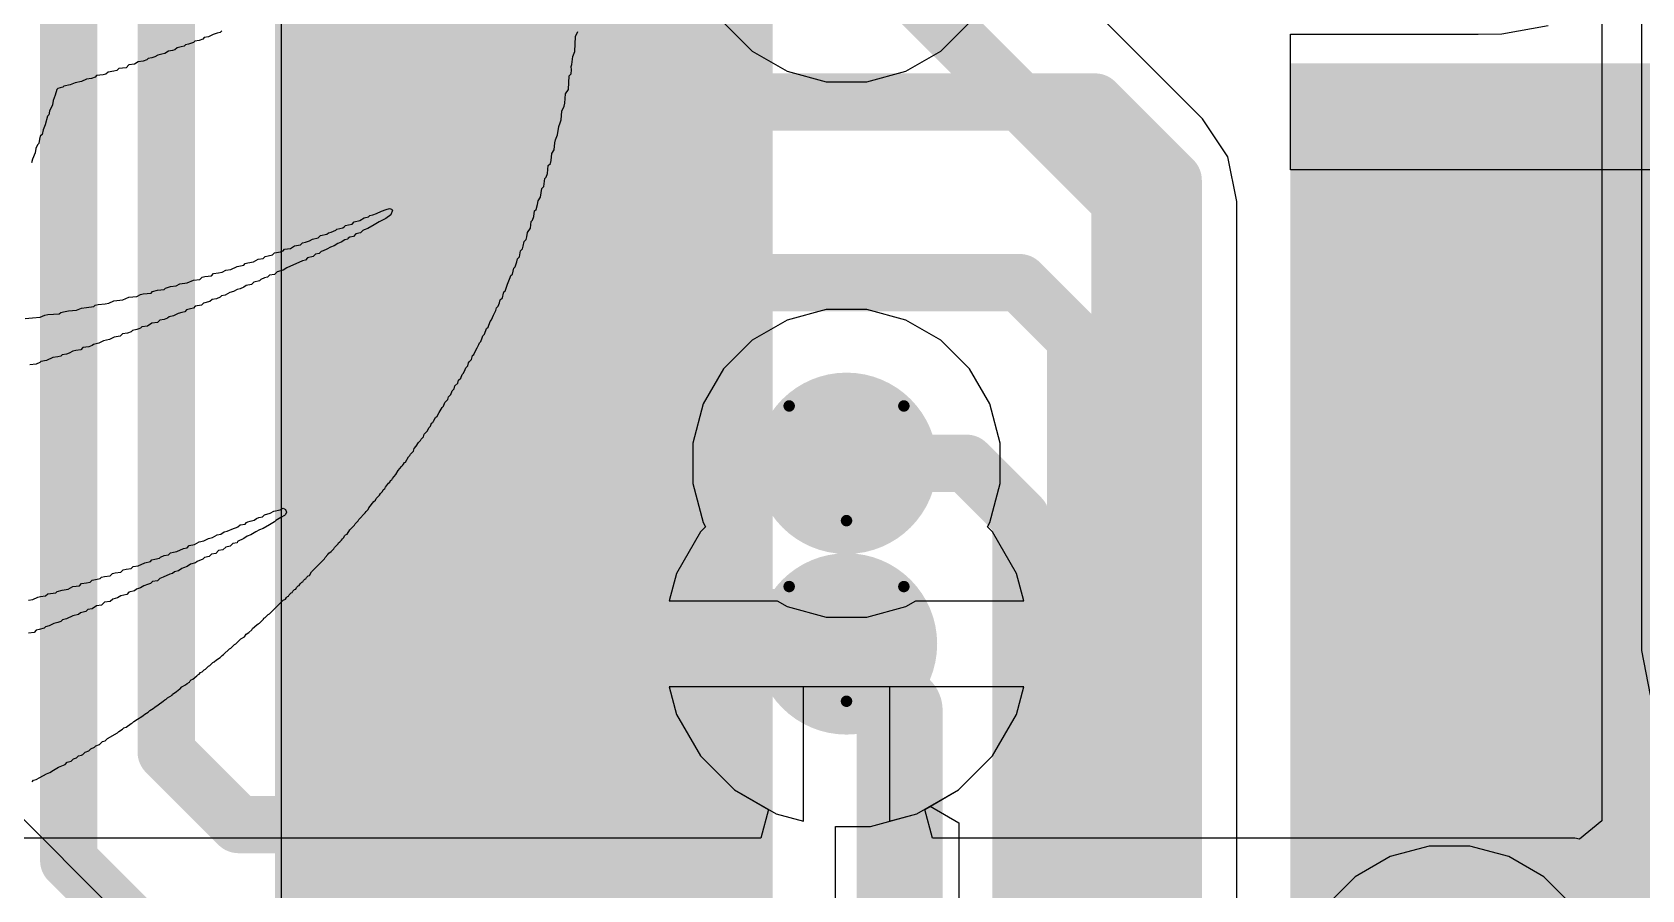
# Model space of a CAD drawing. Header units: inches. Extents: x -21 to 276, y -5 to 220.
# Drawn here: x 50.75 to 57.88, y 35.87 to 39.67 of the extents above; entities that cross this region are included whole.
import ezdxf

# ---------------------------------------------------------------- set-up
doc = ezdxf.new("R2010")
doc.units = ezdxf.units.IN
for name, color, linetype in [('Bottom Layer', 5, 'Continuous'), ('Bottom Overlay', 54, 'Continuous'), ('Bottom Solder', 6, 'Continuous'), ('Drill Drawing', 1, 'Continuous'), ('Ground', 16, 'Continuous'), ('Power + Signal', 76, 'Continuous'), ('Top Layer', 1, 'Continuous'), ('Top Paste', 8, 'Continuous'), ('Top Solder', 216, 'Continuous'), ('Via Holes', 16, 'Continuous')]:
    doc.layers.add(name, color=color, linetype=linetype)

# ---------------------------------------------------------------- blocks, each defined once
blk = doc.blocks.new('91304_99_052R2_133')
at = {"layer": 'Top Layer'}
for points in [[(-10.7, -5.1), (-11.3, -5.1), (-11.3, -3.1), (-10.7, -3.1)], [(-9.9, -5.1), (-10.5, -5.1), (-10.5, -3.1), (-9.9, -3.1)], [(-9.1, -5.1), (-9.7, -5.1), (-9.7, -3.1), (-9.1, -3.1)], [(-8.3, -5.1), (-8.9, -5.1), (-8.9, -3.1), (-8.3, -3.1)], [(-7.5, -5.1), (-8.1, -5.1), (-8.1, -3.1), (-7.5, -3.1)]]:
    blk.add_hatch(color=1, dxfattribs=at).paths.add_polyline_path(points)
at = {"layer": 'Top Paste'}
for points in [[(-10.7, -5.1), (-11.3, -5.1), (-11.3, -3.1), (-10.7, -3.1)], [(-9.9, -5.1), (-10.5, -5.1), (-10.5, -3.1), (-9.9, -3.1)], [(-9.1, -5.1), (-9.7, -5.1), (-9.7, -3.1), (-9.1, -3.1)], [(-8.3, -5.1), (-8.9, -5.1), (-8.9, -3.1), (-8.3, -3.1)], [(-7.5, -5.1), (-8.1, -5.1), (-8.1, -3.1), (-7.5, -3.1)]]:
    blk.add_hatch(color=8, dxfattribs=at).paths.add_polyline_path(points)
at = {"layer": 'Top Solder'}
for points in [[(-10.5984, -5.2016), (-11.4016, -5.2016), (-11.4016, -2.9984), (-10.5984, -2.9984)], [(-9.7984, -5.2016), (-10.6016, -5.2016), (-10.6016, -2.9984), (-9.7984, -2.9984)], [(-8.9984, -5.2016), (-9.8016, -5.2016), (-9.8016, -2.9984), (-8.9984, -2.9984)], [(-8.1984, -5.2016), (-9.0016, -5.2016), (-9.0016, -2.9984), (-8.1984, -2.9984)], [(-7.3984, -5.2016), (-8.2016, -5.2016), (-8.2016, -2.9984), (-7.3984, -2.9984)]]:
    blk.add_hatch(color=216, dxfattribs=at).paths.add_polyline_path(points)

msp = doc.modelspace()

# ---------------------------------------------------------------- hatches: boundary and pattern name
at = {"layer": 'Bottom Layer'}
h = msp.add_hatch(color=5, dxfattribs=at)
edge = h.paths.add_edge_path()
edge.add_arc((54.356, 37.761), 0.3, 0, 360)
h = msp.add_hatch(color=5, dxfattribs=at)
edge = h.paths.add_edge_path()
edge.add_arc((54.356, 36.961), 0.3, 0, 360)
at = {"layer": 'Bottom Solder'}
h = msp.add_hatch(color=6, dxfattribs=at)
edge = h.paths.add_edge_path()
edge.add_arc((54.356, 37.761), 0.4016, 0, 360)
h = msp.add_hatch(color=6, dxfattribs=at)
edge = h.paths.add_edge_path()
edge.add_arc((54.356, 36.961), 0.4016, 0, 360)
at = {"layer": 'Ground'}
h = msp.add_hatch(color=16, dxfattribs=at)
edge = h.paths.add_edge_path()
edge.add_arc((54.356, 37.761), 0.3, 0, 360)
h = msp.add_hatch(color=16, dxfattribs=at)
edge = h.paths.add_edge_path()
edge.add_arc((54.356, 36.961), 0.3, 0, 360)
at = {"layer": 'Power + Signal'}
h = msp.add_hatch(color=76, dxfattribs=at)
edge = h.paths.add_edge_path()
edge.add_arc((54.356, 37.761), 0.3, 0, 360)
h = msp.add_hatch(color=76, dxfattribs=at)
edge = h.paths.add_edge_path()
edge.add_arc((54.356, 36.961), 0.3, 0, 360)
at = {"layer": 'Top Layer'}
for points in [[(56.322, 34.3662), (59.1058, 34.3662), (59.1058, 39.5324), (56.322, 39.5324)], [(53.34, 36.7312), (54.356, 36.7312), (54.356, 37.2035), (53.34, 37.2035)]]:
    msp.add_hatch(color=1, dxfattribs=at).paths.add_polyline_path(points)
h = msp.add_hatch(color=1, dxfattribs=at)
edge = h.paths.add_edge_path()
edge.add_arc((54.356, 37.761), 0.3, 0, 360)
h = msp.add_hatch(color=1, dxfattribs=at)
edge = h.paths.add_edge_path()
edge.add_arc((54.356, 36.961), 0.3, 0, 360)
at = {"layer": 'Top Solder'}
h = msp.add_hatch(color=216, dxfattribs=at)
edge = h.paths.add_edge_path()
edge.add_arc((54.356, 37.761), 0.4016, 0, 360)
h = msp.add_hatch(color=216, dxfattribs=at)
edge = h.paths.add_edge_path()
edge.add_arc((54.356, 36.961), 0.4016, 0, 360)
at = {"layer": 'Via Holes'}
h = msp.add_hatch(color=7, dxfattribs=at)
edge = h.paths.add_edge_path()
edge.add_arc((54.356, 37.761), 0.15, 0, 360)
h = msp.add_hatch(color=7, dxfattribs=at)
edge = h.paths.add_edge_path()
edge.add_arc((54.356, 36.961), 0.15, 0, 360)

# ---------------------------------------------------------------- linework, layer by layer
at = {"layer": 'Bottom Layer'}
for p, q in [((53.8111, 39.7139), (53.9379, 39.5871)), ((54.7741, 39.5871), (54.9009, 39.7139)), ((57.7013, 39.7599), (57.7013, 36.1772)), ((53.9379, 39.5871), (54.0931, 39.4974)), ((54.6189, 39.4974), (54.7741, 39.5871)), ((54.0931, 39.4974), (54.2663, 39.451)), ((54.4457, 39.451), (54.6189, 39.4974)), ((54.2663, 39.451), (54.4457, 39.451)), ((54.2663, 38.442), (54.0931, 38.3956)), ((54.4457, 38.442), (54.2663, 38.442)), ((54.6189, 38.3956), (54.4457, 38.442)), ((54.0931, 38.3956), (53.9379, 38.3059)), ((54.7741, 38.3059), (54.6189, 38.3956)), ((53.9379, 38.3059), (53.8111, 38.1792)), ((54.9009, 38.1792), (54.7741, 38.3059)), ((53.8111, 38.1792), (53.7214, 38.0239)), ((54.9906, 38.0239), (54.9009, 38.1792)), ((53.7214, 38.0239), (53.675, 37.8507)), ((55.037, 37.8507), (54.9906, 38.0239)), ((53.675, 37.8507), (53.675, 37.6714)), ((55.037, 37.6714), (55.037, 37.8507)), ((53.675, 37.6714), (53.7214, 37.4981)), ((54.9906, 37.4981), (55.037, 37.6714)), ((53.7094, 37.4571), (53.6031, 37.2729)), ((53.732, 37.4797), (53.7094, 37.4571)), ((53.7214, 37.4981), (53.732, 37.4797)), ((54.98, 37.4797), (54.9906, 37.4981)), ((55.0026, 37.4571), (54.98, 37.4797)), ((55.1089, 37.2729), (55.0026, 37.4571)), ((53.6031, 37.2729), (53.5705, 37.1515)), ((55.1415, 37.1515), (55.1089, 37.2729)), ((53.5705, 37.1515), (54.0496, 37.1515)), ((54.0496, 37.1515), (54.0931, 37.1264)), ((54.6189, 37.1264), (54.6624, 37.1515)), ((54.6624, 37.1515), (55.1415, 37.1515)), ((54.0931, 37.1264), (54.2663, 37.08)), ((54.2663, 37.08), (54.4457, 37.08)), ((54.4457, 37.08), (54.6189, 37.1264)), ((55.1415, 36.7705), (53.5705, 36.7705)), ((53.5705, 36.7705), (53.6031, 36.6491)), ((55.1089, 36.6491), (55.1415, 36.7705)), ((53.6031, 36.6491), (53.7094, 36.4649)), ((55.0026, 36.4649), (55.1089, 36.6491)), ((53.7094, 36.4649), (53.8599, 36.3144)), ((54.8521, 36.3144), (55.0026, 36.4649)), ((53.8599, 36.3144), (54.0098, 36.2279)), ((54.7022, 36.2279), (54.8521, 36.3144)), ((54.0098, 36.2279), (53.9758, 36.1009)), ((54.7362, 36.1009), (54.7022, 36.2279)), ((57.7013, 36.1772), (57.6032, 36.0966)), ((53.9758, 36.1009), (14.5195, 36.1009)), ((57.5818, 36.1009), (54.7362, 36.1009)), ((57.6032, 36.0966), (57.5818, 36.1009))]:
    msp.add_line(p, q, dxfattribs=at)
at = {"layer": 'Bottom Overlay'}
for p, q in [((51.5048, 39.6402), (51.4889, 39.6339)), ((51.5112, 39.6466), (51.5048, 39.6402)), ((51.5302, 39.6498), (51.5112, 39.6466)), ((51.5509, 39.6609), (51.5302, 39.6498)), ((51.5684, 39.6657), (51.5509, 39.6609)), ((51.5811, 39.6688), (51.5684, 39.6657)), ((51.589, 39.6768), (51.5811, 39.6688)), ((53.1527, 39.5846), (53.1559, 39.6514)), ((53.1559, 39.6514), (53.1654, 39.6736)), ((51.3062, 39.5687), (51.2919, 39.5608)), ((51.3237, 39.5735), (51.3062, 39.5687)), ((51.3364, 39.5767), (51.3237, 39.5735)), ((51.3523, 39.5862), (51.3364, 39.5767)), ((51.3713, 39.5894), (51.3523, 39.5862)), ((51.3809, 39.5926), (51.3713, 39.5894)), ((51.392, 39.6005), (51.3809, 39.5926)), ((51.4095, 39.6053), (51.392, 39.6005)), ((51.4222, 39.6085), (51.4095, 39.6053)), ((51.4285, 39.6148), (51.4222, 39.6085)), ((51.4413, 39.618), (51.4285, 39.6148)), ((51.4635, 39.6244), (51.4413, 39.618)), ((51.4699, 39.6307), (51.4635, 39.6244)), ((51.4889, 39.6339), (51.4699, 39.6307)), ((53.1432, 39.5624), (53.1527, 39.5846)), ((51.1107, 39.4972), (51.0853, 39.494)), ((51.1234, 39.5004), (51.1107, 39.4972)), ((51.133, 39.5099), (51.1234, 39.5004)), ((51.1648, 39.5131), (51.133, 39.5099)), ((51.1775, 39.5258), (51.1648, 39.5131)), ((51.2029, 39.529), (51.1775, 39.5258)), ((51.2188, 39.5385), (51.2029, 39.529)), ((51.241, 39.5417), (51.2188, 39.5385)), ((51.2569, 39.5481), (51.241, 39.5417)), ((51.2633, 39.5544), (51.2569, 39.5481)), ((51.2792, 39.5576), (51.2633, 39.5544)), ((51.2919, 39.5608), (51.2792, 39.5576)), ((53.1368, 39.5179), (53.14, 39.5274)), ((53.1384, 39.5036), (53.1368, 39.5179)), ((53.1368, 39.4861), (53.1384, 39.5036)), ((53.14, 39.5274), (53.1432, 39.5624)), ((50.8851, 39.4273), (50.8724, 39.4241)), ((50.8898, 39.4321), (50.8851, 39.4273)), ((50.9169, 39.4368), (50.8898, 39.4321)), ((50.9391, 39.4464), (50.9169, 39.4368)), ((50.9677, 39.4527), (50.9391, 39.4464)), ((50.99, 39.4623), (50.9677, 39.4527)), ((51.0122, 39.4654), (50.99, 39.4623)), ((51.0281, 39.4718), (51.0122, 39.4654)), ((51.0344, 39.4782), (51.0281, 39.4718)), ((51.0631, 39.4813), (51.0344, 39.4782)), ((51.0758, 39.4845), (51.0631, 39.4813)), ((51.0853, 39.494), (51.0758, 39.4845)), ((53.1241, 39.4162), (53.1273, 39.4766)), ((53.1273, 39.4766), (53.1368, 39.4861)), ((50.8422, 39.3685), (50.839, 39.3494)), ((50.8517, 39.3908), (50.8422, 39.3685)), ((50.8581, 39.4162), (50.8517, 39.3908)), ((50.8628, 39.4209), (50.8581, 39.4162)), ((50.8724, 39.4241), (50.8628, 39.4209)), ((53.105, 39.3431), (53.1082, 39.3558)), ((53.1082, 39.3558), (53.1114, 39.3971)), ((53.1114, 39.3971), (53.1241, 39.4162)), ((50.8167, 39.2986), (50.8072, 39.2604)), ((50.8231, 39.3049), (50.8167, 39.2986)), ((50.8263, 39.3208), (50.8231, 39.3049)), ((50.839, 39.3494), (50.8263, 39.3208)), ((53.0923, 39.2827), (53.0955, 39.3208)), ((53.0955, 39.3208), (53.105, 39.3431)), ((50.7929, 39.2175), (50.785, 39.2096)), ((50.7977, 39.2382), (50.7929, 39.2175)), ((50.8072, 39.2604), (50.7977, 39.2382)), ((53.0669, 39.1937), (53.0764, 39.216)), ((53.0764, 39.216), (53.0812, 39.2525)), ((53.0812, 39.2525), (53.0875, 39.2684)), ((53.0875, 39.2684), (53.0923, 39.2827)), ((50.7659, 39.1556), (50.7627, 39.1365)), ((50.7723, 39.1715), (50.7659, 39.1556)), ((50.7786, 39.1778), (50.7723, 39.1715)), ((50.7818, 39.1969), (50.7786, 39.1778)), ((50.785, 39.2096), (50.7818, 39.1969)), ((53.051, 39.1333), (53.0605, 39.1492)), ((53.0605, 39.1492), (53.0637, 39.181)), ((53.0637, 39.181), (53.0669, 39.1937)), ((50.75, 39.1079), (50.7468, 39.092)), ((50.7627, 39.1365), (50.75, 39.1079)), ((53.0319, 39.0443), (53.0351, 39.0793)), ((53.0351, 39.0793), (53.0446, 39.0888)), ((53.0446, 39.0888), (53.0478, 39.1015)), ((53.0478, 39.1015), (53.051, 39.1333)), ((53.016, 38.9871), (53.0192, 39.0221)), ((53.0192, 39.0221), (53.0256, 39.0284)), ((53.0256, 39.0284), (53.0319, 39.0443)), ((52.9906, 38.9236), (53.0001, 38.9395)), ((53.0001, 38.9395), (53.0065, 38.9776)), ((53.0065, 38.9776), (53.016, 38.9871)), ((52.239, 38.8521), (52.2453, 38.8584)), ((52.2453, 38.8584), (52.258, 38.8616)), ((52.258, 38.8616), (52.2739, 38.8679)), ((52.2739, 38.8679), (52.2962, 38.8775)), ((52.2962, 38.8775), (52.3168, 38.8854)), ((52.3375, 38.8616), (52.3152, 38.8457)), ((52.3168, 38.8854), (52.3311, 38.8902)), ((52.3311, 38.8902), (52.3407, 38.887)), ((52.3454, 38.8822), (52.3375, 38.8616)), ((52.3407, 38.887), (52.3454, 38.8822)), ((52.9715, 38.8536), (52.9747, 38.8791)), ((52.9747, 38.8791), (52.9811, 38.8854)), ((52.9811, 38.8854), (52.9874, 38.9077)), ((52.9874, 38.9077), (52.9906, 38.9236)), ((52.061, 38.7821), (52.0737, 38.7853)), ((52.0737, 38.7853), (52.0944, 38.7933)), ((52.0944, 38.7933), (52.0991, 38.798)), ((52.0991, 38.798), (52.1246, 38.8044)), ((52.1246, 38.8044), (52.1309, 38.8076)), ((52.1309, 38.8076), (52.1373, 38.8139)), ((52.1373, 38.8139), (52.15, 38.8171)), ((52.15, 38.8171), (52.1659, 38.8203)), ((52.1659, 38.8203), (52.1754, 38.8298)), ((52.1754, 38.8298), (52.2008, 38.8362)), ((52.2008, 38.8362), (52.2199, 38.8489)), ((52.2135, 38.7917), (52.204, 38.7821)), ((52.2199, 38.7949), (52.2135, 38.7917)), ((52.2199, 38.8489), (52.239, 38.8521)), ((52.2358, 38.8012), (52.2199, 38.7949)), ((52.2644, 38.8171), (52.2358, 38.8012)), ((52.2866, 38.8298), (52.2644, 38.8171)), ((52.3152, 38.8457), (52.2866, 38.8298)), ((52.9398, 38.7647), (52.9429, 38.7837)), ((52.9429, 38.7837), (52.9556, 38.8028)), ((52.9556, 38.8028), (52.9588, 38.8314)), ((52.9588, 38.8314), (52.9652, 38.8378)), ((52.9652, 38.8378), (52.9715, 38.8536)), ((51.8926, 38.7122), (51.9116, 38.7249)), ((51.9116, 38.7249), (51.937, 38.7281)), ((51.937, 38.7281), (51.9466, 38.7376)), ((51.9466, 38.7376), (51.9593, 38.7408)), ((51.9593, 38.7408), (51.9768, 38.7456)), ((51.9768, 38.7456), (51.9911, 38.7535)), ((51.9911, 38.7535), (52.0165, 38.7599)), ((52.0165, 38.7599), (52.026, 38.7694)), ((52.026, 38.7694), (52.0546, 38.7758)), ((52.0546, 38.7758), (52.061, 38.7821)), ((52.0705, 38.7186), (52.0546, 38.709)), ((52.0864, 38.7249), (52.0705, 38.7186)), ((52.1023, 38.7345), (52.0864, 38.7249)), ((52.1182, 38.7408), (52.1023, 38.7345)), ((52.1341, 38.7504), (52.1182, 38.7408)), ((52.1468, 38.7535), (52.1341, 38.7504)), ((52.1484, 38.7583), (52.1468, 38.7535)), ((52.1563, 38.7631), (52.1484, 38.7583)), ((52.1722, 38.7662), (52.1563, 38.7631)), ((52.1834, 38.7774), (52.1722, 38.7662)), ((52.204, 38.7821), (52.1834, 38.7774)), ((52.9207, 38.7106), (52.9239, 38.7233)), ((52.9239, 38.7233), (52.9286, 38.744)), ((52.9286, 38.744), (52.9366, 38.7519)), ((52.9366, 38.7519), (52.9398, 38.7647)), ((51.686, 38.6391), (51.6923, 38.6455)), ((51.6923, 38.6455), (51.705, 38.6487)), ((51.705, 38.6487), (51.7289, 38.6534)), ((51.7289, 38.6534), (51.7495, 38.6645)), ((51.7495, 38.6645), (51.7718, 38.6677)), ((51.7718, 38.6677), (51.7813, 38.6773)), ((51.7813, 38.6773), (51.794, 38.6804)), ((51.794, 38.6804), (51.8131, 38.6836)), ((51.8131, 38.6836), (51.8226, 38.6931)), ((51.8226, 38.6931), (51.8496, 38.6979)), ((51.8496, 38.6979), (51.8608, 38.7027)), ((51.8608, 38.7027), (51.8671, 38.709)), ((51.8671, 38.709), (51.8926, 38.7122)), ((51.9466, 38.6582), (51.8767, 38.6264)), ((51.9593, 38.6614), (51.9466, 38.6582)), ((51.9688, 38.6709), (51.9593, 38.6614)), ((51.9943, 38.6773), (51.9688, 38.6709)), ((52.0038, 38.6868), (51.9943, 38.6773)), ((52.0197, 38.69), (52.0038, 38.6868)), ((52.0292, 38.6995), (52.0197, 38.69)), ((52.0387, 38.7027), (52.0292, 38.6995)), ((52.0546, 38.709), (52.0387, 38.7027)), ((52.8889, 38.6312), (52.8953, 38.6534)), ((52.8953, 38.6534), (52.8984, 38.6661)), ((52.8984, 38.6661), (52.908, 38.6757)), ((52.908, 38.6757), (52.9127, 38.7027)), ((52.9127, 38.7027), (52.9207, 38.7106)), ((51.4349, 38.5597), (51.4635, 38.5724)), ((51.4635, 38.5724), (51.4921, 38.5756)), ((51.4921, 38.5756), (51.5016, 38.5851)), ((51.5016, 38.5851), (51.5144, 38.5883)), ((51.5144, 38.5883), (51.543, 38.5914)), ((51.543, 38.5914), (51.5525, 38.601)), ((51.5525, 38.601), (51.5747, 38.6042)), ((51.5747, 38.6042), (51.5906, 38.6073)), ((51.5906, 38.6073), (51.6065, 38.6169)), ((51.6065, 38.6169), (51.6288, 38.62)), ((51.6288, 38.62), (51.6574, 38.6328)), ((51.6574, 38.6328), (51.686, 38.6391)), ((51.7622, 38.5756), (51.7559, 38.5692)), ((51.7781, 38.5819), (51.7622, 38.5756)), ((51.7909, 38.5851), (51.7781, 38.5819)), ((51.8004, 38.5946), (51.7909, 38.5851)), ((51.8226, 38.5978), (51.8004, 38.5946)), ((51.8338, 38.6089), (51.8226, 38.5978)), ((51.8512, 38.6137), (51.8338, 38.6089)), ((51.8608, 38.6169), (51.8512, 38.6137)), ((51.8767, 38.6264), (51.8608, 38.6169)), ((52.8539, 38.5549), (52.8667, 38.5835)), ((52.8667, 38.5835), (52.8698, 38.593)), ((52.8698, 38.593), (52.8762, 38.5994)), ((52.8762, 38.5994), (52.8825, 38.6248)), ((52.8825, 38.6248), (52.8889, 38.6312)), ((51.1775, 38.4961), (51.2124, 38.4993)), ((51.2124, 38.4993), (51.2283, 38.5088)), ((51.2283, 38.5088), (51.241, 38.512)), ((51.241, 38.512), (51.276, 38.5152)), ((51.276, 38.5152), (51.2823, 38.5215)), ((51.2823, 38.5215), (51.3046, 38.5279)), ((51.3046, 38.5279), (51.3332, 38.5311)), ((51.3332, 38.5311), (51.3396, 38.5374)), ((51.3396, 38.5374), (51.3618, 38.5438)), ((51.3618, 38.5438), (51.3872, 38.547)), ((51.3872, 38.547), (51.4031, 38.5565)), ((51.4031, 38.5565), (51.4349, 38.5597)), ((51.5874, 38.5025), (51.5811, 38.4961)), ((51.6033, 38.5056), (51.5874, 38.5025)), ((51.624, 38.5168), (51.6033, 38.5056)), ((51.6415, 38.5215), (51.624, 38.5168)), ((51.6574, 38.5311), (51.6415, 38.5215)), ((51.6701, 38.5342), (51.6574, 38.5311)), ((51.686, 38.5406), (51.6701, 38.5342)), ((51.6971, 38.5485), (51.686, 38.5406)), ((51.7209, 38.5533), (51.6971, 38.5485)), ((51.7305, 38.5628), (51.7209, 38.5533)), ((51.7559, 38.5692), (51.7305, 38.5628)), ((52.8317, 38.4945), (52.8365, 38.5152)), ((52.8365, 38.5152), (52.8396, 38.5215)), ((52.8396, 38.5215), (52.8444, 38.5231)), ((52.8444, 38.5231), (52.8508, 38.5454)), ((52.8508, 38.5454), (52.8539, 38.5549)), ((50.8692, 38.423), (50.8755, 38.4294)), ((50.8755, 38.4294), (50.8883, 38.4325)), ((50.8883, 38.4325), (50.9105, 38.4357)), ((50.9105, 38.4357), (50.9455, 38.4389)), ((50.9455, 38.4389), (50.9677, 38.4484)), ((50.9677, 38.4484), (50.99, 38.4516)), ((50.99, 38.4516), (51.0217, 38.4548)), ((51.0217, 38.4548), (51.0281, 38.4611)), ((51.0281, 38.4611), (51.0408, 38.4643)), ((51.0408, 38.4643), (51.0726, 38.4675)), ((51.0726, 38.4675), (51.0885, 38.4707)), ((51.0885, 38.4707), (51.1107, 38.4802)), ((51.1107, 38.4802), (51.1505, 38.485)), ((51.1505, 38.485), (51.1775, 38.4961)), ((51.4127, 38.4294), (51.3952, 38.4246)), ((51.4254, 38.4325), (51.4127, 38.4294)), ((51.4333, 38.4405), (51.4254, 38.4325)), ((51.4508, 38.4453), (51.4333, 38.4405)), ((51.4635, 38.4484), (51.4508, 38.4453)), ((51.4714, 38.4564), (51.4635, 38.4484)), ((51.4985, 38.4611), (51.4714, 38.4564)), ((51.508, 38.4707), (51.4985, 38.4611)), ((51.5366, 38.477), (51.508, 38.4707)), ((51.5461, 38.4866), (51.5366, 38.477)), ((51.5652, 38.4897), (51.5461, 38.4866)), ((51.5811, 38.4961), (51.5652, 38.4897)), ((52.792, 38.4166), (52.8031, 38.4373)), ((52.8031, 38.4373), (52.8063, 38.45)), ((52.8063, 38.45), (52.8126, 38.4564)), ((52.8126, 38.4564), (52.819, 38.4723)), ((52.819, 38.4723), (52.8222, 38.485)), ((52.8222, 38.485), (52.8317, 38.4945)), ((50.7182, 38.4023), (50.75, 38.4055)), ((50.75, 38.4055), (50.785, 38.4087)), ((50.785, 38.4087), (50.8056, 38.4166)), ((50.8056, 38.4166), (50.8183, 38.4198)), ((50.8183, 38.4198), (50.8692, 38.423)), ((51.222, 38.3563), (51.2124, 38.3531)), ((51.2283, 38.3594), (51.222, 38.3563)), ((51.2347, 38.3658), (51.2283, 38.3594)), ((51.2601, 38.369), (51.2347, 38.3658)), ((51.2792, 38.3817), (51.2601, 38.369)), ((51.3046, 38.3849), (51.2792, 38.3817)), ((51.3141, 38.3944), (51.3046, 38.3849)), ((51.3332, 38.3976), (51.3141, 38.3944)), ((51.3491, 38.4039), (51.3332, 38.3976)), ((51.3554, 38.4103), (51.3491, 38.4039)), ((51.3745, 38.4135), (51.3554, 38.4103)), ((51.3952, 38.4246), (51.3745, 38.4135)), ((52.7522, 38.3324), (52.7618, 38.3579)), ((52.7618, 38.3579), (52.7681, 38.3642)), ((52.7681, 38.3642), (52.7777, 38.3896)), ((52.7777, 38.3896), (52.784, 38.396)), ((52.784, 38.396), (52.792, 38.4166)), ((51.0201, 38.2879), (51.0154, 38.2832)), ((51.044, 38.2927), (51.0201, 38.2879)), ((51.0646, 38.3038), (51.044, 38.2927)), ((51.0917, 38.3086), (51.0646, 38.3038)), ((51.1123, 38.3197), (51.0917, 38.3086)), ((51.1393, 38.3245), (51.1123, 38.3197)), ((51.1489, 38.334), (51.1393, 38.3245)), ((51.1711, 38.3372), (51.1489, 38.334)), ((51.187, 38.3436), (51.1711, 38.3372)), ((51.1934, 38.3499), (51.187, 38.3436)), ((51.2124, 38.3531), (51.1934, 38.3499)), ((52.7205, 38.272), (52.7268, 38.2879)), ((52.7268, 38.2879), (52.73, 38.2943)), ((52.73, 38.2943), (52.7364, 38.3006)), ((52.7364, 38.3006), (52.7427, 38.3165)), ((52.7427, 38.3165), (52.7459, 38.3261)), ((52.7459, 38.3261), (52.7522, 38.3324)), ((50.812, 38.2164), (50.7881, 38.2117)), ((50.8406, 38.2291), (50.812, 38.2164)), ((50.8628, 38.2323), (50.8406, 38.2291)), ((50.8755, 38.2355), (50.8628, 38.2323)), ((50.8819, 38.2418), (50.8755, 38.2355)), ((50.901, 38.245), (50.8819, 38.2418)), ((50.9137, 38.2482), (50.901, 38.245)), ((50.9296, 38.2577), (50.9137, 38.2482)), ((50.9423, 38.2609), (50.9296, 38.2577)), ((50.9645, 38.2641), (50.9423, 38.2609)), ((50.9741, 38.2736), (50.9645, 38.2641)), ((50.9995, 38.2768), (50.9741, 38.2736)), ((51.0154, 38.2832), (50.9995, 38.2768)), ((52.6855, 38.2117), (52.695, 38.2212)), ((52.695, 38.2212), (52.6998, 38.2387)), ((52.6998, 38.2387), (52.7046, 38.2434)), ((52.7046, 38.2434), (52.7078, 38.2498)), ((52.7078, 38.2498), (52.7205, 38.272)), ((50.7675, 38.2005), (50.7389, 38.1974)), ((50.7834, 38.2069), (50.7675, 38.2005)), ((50.7881, 38.2117), (50.7834, 38.2069)), ((52.6474, 38.1386), (52.6537, 38.1544)), ((52.6537, 38.1544), (52.6601, 38.1608)), ((52.6601, 38.1608), (52.6664, 38.1767)), ((52.6664, 38.1767), (52.6696, 38.1831)), ((52.6696, 38.1831), (52.6791, 38.1926)), ((52.6791, 38.1926), (52.6823, 38.2053)), ((52.6823, 38.2053), (52.6855, 38.2117)), ((52.6029, 38.0655), (52.6092, 38.0814)), ((52.6092, 38.0814), (52.6188, 38.0909)), ((52.6188, 38.0909), (52.6219, 38.1036)), ((52.6219, 38.1036), (52.6347, 38.1163)), ((52.6347, 38.1163), (52.6378, 38.129)), ((52.6378, 38.129), (52.6474, 38.1386)), ((52.552, 37.986), (52.5647, 38.0083)), ((52.5647, 38.0083), (52.5711, 38.0146)), ((52.5711, 38.0146), (52.5774, 38.0305)), ((52.5774, 38.0305), (52.5902, 38.0432)), ((52.5902, 38.0432), (52.5933, 38.0559)), ((52.5933, 38.0559), (52.6029, 38.0655)), ((52.5139, 37.9256), (52.5171, 37.9383)), ((52.5171, 37.9383), (52.5234, 37.9415)), ((52.5234, 37.9415), (52.5266, 37.9479)), ((52.5266, 37.9479), (52.5361, 37.9638)), ((52.5361, 37.9638), (52.5425, 37.9701)), ((52.5425, 37.9701), (52.552, 37.986)), ((52.4599, 37.8525), (52.4694, 37.8621)), ((52.4694, 37.8621), (52.4726, 37.8684)), ((52.4726, 37.8684), (52.4821, 37.878)), ((52.4821, 37.878), (52.4853, 37.8907)), ((52.4853, 37.8907), (52.498, 37.9034)), ((52.498, 37.9034), (52.5075, 37.9193)), ((52.5075, 37.9193), (52.5139, 37.9256)), ((52.4026, 37.7667), (52.4154, 37.789)), ((52.4154, 37.789), (52.4217, 37.7953)), ((52.4217, 37.7953), (52.4249, 37.8017)), ((52.4249, 37.8017), (52.4376, 37.8144)), ((52.4376, 37.8144), (52.4408, 37.8271)), ((52.4408, 37.8271), (52.4503, 37.8366)), ((52.4503, 37.8366), (52.4599, 37.8525)), ((52.3597, 37.7111), (52.3709, 37.7286)), ((52.3709, 37.7286), (52.3852, 37.7461)), ((52.3852, 37.7461), (52.3899, 37.7508)), ((52.3899, 37.7508), (52.3931, 37.7572)), ((52.3931, 37.7572), (52.3979, 37.7651)), ((52.3979, 37.7651), (52.4026, 37.7667)), ((52.3041, 37.6428), (52.3105, 37.6491)), ((52.3105, 37.6491), (52.3137, 37.6555)), ((52.3137, 37.6555), (52.328, 37.673)), ((52.328, 37.673), (52.3327, 37.6777)), ((52.3327, 37.6777), (52.3359, 37.6841)), ((52.3359, 37.6841), (52.3423, 37.6873)), ((52.3423, 37.6873), (52.3454, 37.6936)), ((52.3454, 37.6936), (52.3597, 37.7111)), ((52.2406, 37.5633), (52.2628, 37.5919)), ((52.2628, 37.5919), (52.2692, 37.5983)), ((52.2692, 37.5983), (52.2723, 37.6046)), ((52.2723, 37.6046), (52.2882, 37.6205)), ((52.2882, 37.6205), (52.2914, 37.6269)), ((52.2914, 37.6269), (52.3009, 37.6364)), ((52.3009, 37.6364), (52.3041, 37.6428)), ((51.6987, 37.4982), (51.705, 37.5013)), ((51.705, 37.5013), (51.7146, 37.5045)), ((51.7146, 37.5045), (51.7321, 37.5093)), ((51.7321, 37.5093), (51.7432, 37.5172)), ((51.7432, 37.5172), (51.7527, 37.5204)), ((51.7527, 37.5204), (51.7686, 37.5236)), ((51.7686, 37.5236), (51.7781, 37.5331)), ((51.7781, 37.5331), (51.8036, 37.5395)), ((51.8226, 37.5013), (51.8004, 37.4886)), ((51.8036, 37.5395), (51.8195, 37.549)), ((51.8195, 37.549), (51.8481, 37.5554)), ((51.829, 37.5077), (51.8226, 37.5013)), ((51.8512, 37.5204), (51.829, 37.5077)), ((51.8481, 37.5554), (51.8608, 37.5617)), ((51.8671, 37.5299), (51.8512, 37.5204)), ((51.8608, 37.5617), (51.8719, 37.557)), ((51.8719, 37.5347), (51.8671, 37.5299)), ((51.8719, 37.557), (51.8751, 37.5442)), ((51.8751, 37.5442), (51.8719, 37.5347)), ((52.1802, 37.4934), (52.1929, 37.5061)), ((52.1929, 37.5061), (52.1961, 37.5125)), ((52.1961, 37.5125), (52.2247, 37.5411)), ((52.2247, 37.5411), (52.2278, 37.5474)), ((52.2278, 37.5474), (52.2374, 37.557)), ((52.2374, 37.557), (52.2406, 37.5633)), ((51.5302, 37.4282), (51.5477, 37.433)), ((51.5477, 37.433), (51.5684, 37.4441)), ((51.5684, 37.4441), (51.5843, 37.4473)), ((51.5843, 37.4473), (51.6002, 37.4568)), ((51.6002, 37.4568), (51.6129, 37.46)), ((51.6129, 37.46), (51.6415, 37.4727)), ((51.6415, 37.4727), (51.6542, 37.4759)), ((51.6542, 37.4759), (51.6605, 37.4791)), ((51.6605, 37.4791), (51.6701, 37.4886)), ((51.6701, 37.4886), (51.6923, 37.4918)), ((51.7019, 37.4378), (51.686, 37.4282)), ((51.6923, 37.4918), (51.6987, 37.4982)), ((51.7178, 37.4441), (51.7019, 37.4378)), ((51.74, 37.4568), (51.7178, 37.4441)), ((51.7559, 37.4664), (51.74, 37.4568)), ((51.7718, 37.4727), (51.7559, 37.4664)), ((51.8004, 37.4886), (51.7718, 37.4727)), ((52.123, 37.4267), (52.1293, 37.433)), ((52.1293, 37.433), (52.1325, 37.4394)), ((52.1325, 37.4394), (52.1373, 37.4441)), ((52.1373, 37.4441), (52.1436, 37.4473)), ((52.1436, 37.4473), (52.1563, 37.4664)), ((52.1563, 37.4664), (52.177, 37.487)), ((52.177, 37.487), (52.1802, 37.4934)), ((51.3523, 37.3551), (51.3618, 37.3647)), ((51.3618, 37.3647), (51.3745, 37.3679)), ((51.3745, 37.3679), (51.3904, 37.371)), ((51.3904, 37.371), (51.419, 37.3837)), ((51.419, 37.3837), (51.4349, 37.3869)), ((51.4349, 37.3869), (51.4444, 37.3965)), ((51.4444, 37.3965), (51.4683, 37.4012)), ((51.4683, 37.4012), (51.4889, 37.4124)), ((51.4889, 37.4124), (51.5096, 37.4171)), ((51.5096, 37.4171), (51.5302, 37.4282)), ((51.543, 37.3583), (51.5334, 37.3488)), ((51.562, 37.3615), (51.543, 37.3583)), ((51.5747, 37.3742), (51.562, 37.3615)), ((51.5938, 37.3774), (51.5747, 37.3742)), ((51.6065, 37.3901), (51.5938, 37.3774)), ((51.6256, 37.3933), (51.6065, 37.3901)), ((51.6383, 37.406), (51.6256, 37.3933)), ((51.6574, 37.4092), (51.6383, 37.406)), ((51.659, 37.4139), (51.6574, 37.4092)), ((51.686, 37.4282), (51.659, 37.4139)), ((52.0594, 37.3567), (52.0626, 37.3631)), ((52.0626, 37.3631), (52.0737, 37.371)), ((52.0737, 37.371), (52.0848, 37.3822)), ((52.0848, 37.3822), (52.088, 37.3885)), ((52.088, 37.3885), (52.1039, 37.4044)), ((52.1039, 37.4044), (52.1055, 37.4092)), ((52.1055, 37.4092), (52.1118, 37.4124)), ((52.1118, 37.4124), (52.1198, 37.4203)), ((52.1198, 37.4203), (52.123, 37.4267)), ((51.1425, 37.2789), (51.152, 37.2884)), ((51.152, 37.2884), (51.1648, 37.2916)), ((51.1648, 37.2916), (51.187, 37.2948)), ((51.187, 37.2948), (51.1965, 37.3043)), ((51.1965, 37.3043), (51.2188, 37.3075)), ((51.2188, 37.3075), (51.2474, 37.3202)), ((51.2474, 37.3202), (51.2728, 37.3265)), ((51.2728, 37.3265), (51.2792, 37.3329)), ((51.2792, 37.3329), (51.2919, 37.3361)), ((51.2919, 37.3361), (51.3125, 37.3408)), ((51.3125, 37.3408), (51.3173, 37.3456)), ((51.3173, 37.3456), (51.3332, 37.352)), ((51.3332, 37.352), (51.3523, 37.3551)), ((51.4127, 37.2948), (51.3968, 37.2852)), ((51.419, 37.2979), (51.4127, 37.2948)), ((51.4349, 37.3043), (51.419, 37.2979)), ((51.4508, 37.3138), (51.4349, 37.3043)), ((51.473, 37.3202), (51.4508, 37.3138)), ((51.4794, 37.3265), (51.473, 37.3202)), ((51.5048, 37.3361), (51.4794, 37.3265)), ((51.5128, 37.344), (51.5048, 37.3361)), ((51.5334, 37.3488), (51.5128, 37.344)), ((51.9863, 37.2805), (52.0435, 37.3377)), ((52.0435, 37.3377), (52.0467, 37.344)), ((52.0467, 37.344), (52.0594, 37.3567)), ((50.9089, 37.2042), (50.9296, 37.2153)), ((50.9296, 37.2153), (50.9582, 37.2185)), ((50.9582, 37.2185), (50.9677, 37.228)), ((50.9677, 37.228), (50.99, 37.2312)), ((50.99, 37.2312), (51.0058, 37.2344)), ((51.0058, 37.2344), (51.0154, 37.2439)), ((51.0154, 37.2439), (51.0376, 37.2471)), ((51.0376, 37.2471), (51.0503, 37.2503)), ((51.0503, 37.2503), (51.0567, 37.2566)), ((51.0567, 37.2566), (51.0694, 37.2598)), ((51.0694, 37.2598), (51.0948, 37.263)), ((51.0948, 37.263), (51.1044, 37.2725)), ((51.1044, 37.2725), (51.1171, 37.2757)), ((51.1171, 37.2757), (51.1425, 37.2789)), ((51.2442, 37.2185), (51.2283, 37.2089)), ((51.2601, 37.2248), (51.2442, 37.2185)), ((51.2728, 37.228), (51.2601, 37.2248)), ((51.2823, 37.2376), (51.2728, 37.228)), ((51.3046, 37.2407), (51.2823, 37.2376)), ((51.3141, 37.2503), (51.3046, 37.2407)), ((51.33, 37.2566), (51.3141, 37.2503)), ((51.3586, 37.2693), (51.33, 37.2566)), ((51.3713, 37.2725), (51.3586, 37.2693)), ((51.3793, 37.2805), (51.3713, 37.2725)), ((51.3968, 37.2852), (51.3793, 37.2805)), ((51.9196, 37.2105), (51.9275, 37.2185)), ((51.9275, 37.2185), (51.9323, 37.2201)), ((51.9323, 37.2201), (51.9355, 37.2264)), ((51.9355, 37.2264), (51.9434, 37.2344)), ((51.9434, 37.2344), (51.9482, 37.236)), ((51.9482, 37.236), (51.9513, 37.2423)), ((51.9513, 37.2423), (51.9561, 37.2471)), ((51.9561, 37.2471), (51.9609, 37.2487)), ((51.9609, 37.2487), (51.9641, 37.255)), ((51.9641, 37.255), (51.972, 37.263)), ((51.972, 37.263), (51.9768, 37.2646)), ((51.9768, 37.2646), (51.9863, 37.2805)), ((50.7325, 37.1549), (50.7516, 37.1581)), ((50.7516, 37.1581), (50.7738, 37.1676)), ((50.7738, 37.1676), (50.7866, 37.1708)), ((50.7866, 37.1708), (50.8088, 37.174)), ((50.8088, 37.174), (50.8183, 37.1835)), ((50.8183, 37.1835), (50.8533, 37.1867)), ((50.8533, 37.1867), (50.8597, 37.1931)), ((50.8597, 37.1931), (50.8819, 37.1994)), ((50.8819, 37.1994), (50.9089, 37.2042)), ((51.0694, 37.1454), (51.0567, 37.1327)), ((51.0948, 37.1486), (51.0694, 37.1454)), ((51.106, 37.1597), (51.0948, 37.1486)), ((51.1266, 37.1645), (51.106, 37.1597)), ((51.1425, 37.174), (51.1266, 37.1645)), ((51.1679, 37.1803), (51.1425, 37.174)), ((51.1775, 37.1899), (51.1679, 37.1803)), ((51.2029, 37.1962), (51.1775, 37.1899)), ((51.2108, 37.2042), (51.2029, 37.1962)), ((51.2283, 37.2089), (51.2108, 37.2042)), ((51.8004, 37.0945), (51.8608, 37.1549)), ((51.8608, 37.1549), (51.8719, 37.1597)), ((51.8719, 37.1597), (51.8751, 37.166)), ((51.8751, 37.166), (51.8798, 37.1708)), ((51.8798, 37.1708), (51.8846, 37.1724)), ((51.8846, 37.1724), (51.8878, 37.1788)), ((51.8878, 37.1788), (51.8957, 37.1867)), ((51.8957, 37.1867), (51.9005, 37.1883)), ((51.9005, 37.1883), (51.9037, 37.1946)), ((51.9037, 37.1946), (51.9116, 37.2026)), ((51.9116, 37.2026), (51.9164, 37.2042)), ((51.9164, 37.2042), (51.9196, 37.2105)), ((50.9296, 37.085), (50.901, 37.0723)), ((50.955, 37.0914), (50.9296, 37.085)), ((50.9629, 37.0993), (50.955, 37.0914)), ((50.9868, 37.1041), (50.9629, 37.0993)), ((50.9963, 37.1136), (50.9868, 37.1041)), ((51.0154, 37.1168), (50.9963, 37.1136)), ((51.0344, 37.1295), (51.0154, 37.1168)), ((51.0567, 37.1327), (51.0344, 37.1295)), ((51.7734, 37.0707), (51.775, 37.0755)), ((51.775, 37.0755), (51.7813, 37.0786)), ((51.7813, 37.0786), (51.794, 37.0914)), ((51.794, 37.0914), (51.8004, 37.0945)), ((50.758, 37.0119), (50.7325, 37.0087)), ((50.7675, 37.0214), (50.758, 37.0119)), ((50.7802, 37.0246), (50.7675, 37.0214)), ((50.8024, 37.031), (50.7802, 37.0246)), ((50.8088, 37.0373), (50.8024, 37.031)), ((50.8247, 37.0405), (50.8088, 37.0373)), ((50.8453, 37.0516), (50.8247, 37.0405)), ((50.8628, 37.0564), (50.8453, 37.0516)), ((50.8755, 37.0596), (50.8628, 37.0564)), ((50.8835, 37.0675), (50.8755, 37.0596)), ((50.901, 37.0723), (50.8835, 37.0675)), ((51.6891, 36.9928), (51.6971, 37.004)), ((51.6971, 37.004), (51.7082, 37.0119)), ((51.7082, 37.0119), (51.7225, 37.023)), ((51.7225, 37.023), (51.7257, 37.0294)), ((51.7257, 37.0294), (51.7448, 37.0453)), ((51.7448, 37.0453), (51.7495, 37.05)), ((51.7495, 37.05), (51.7559, 37.0532)), ((51.7559, 37.0532), (51.7734, 37.0707)), ((51.597, 36.9134), (51.6224, 36.9388)), ((51.6224, 36.9388), (51.6288, 36.942)), ((51.6288, 36.942), (51.6447, 36.9579)), ((51.6447, 36.9579), (51.651, 36.9611)), ((51.651, 36.9611), (51.6733, 36.9833)), ((51.6733, 36.9833), (51.6891, 36.9928)), ((51.5175, 36.8498), (51.5302, 36.8625)), ((51.5302, 36.8625), (51.5366, 36.8657)), ((51.5366, 36.8657), (51.5493, 36.8784)), ((51.5493, 36.8784), (51.5557, 36.8816)), ((51.5557, 36.8816), (51.5652, 36.8911)), ((51.5652, 36.8911), (51.5811, 36.9007)), ((51.5811, 36.9007), (51.5906, 36.9102)), ((51.5906, 36.9102), (51.597, 36.9134)), ((51.4349, 36.7863), (51.446, 36.791)), ((51.446, 36.791), (51.4492, 36.7974)), ((51.4492, 36.7974), (51.454, 36.8021)), ((51.454, 36.8021), (51.4603, 36.8053)), ((51.4603, 36.8053), (51.4778, 36.8196)), ((51.4778, 36.8196), (51.4826, 36.8244)), ((51.4826, 36.8244), (51.4889, 36.8276)), ((51.4889, 36.8276), (51.4953, 36.8339)), ((51.4953, 36.8339), (51.5016, 36.8371)), ((51.5016, 36.8371), (51.5112, 36.8466)), ((51.5112, 36.8466), (51.5175, 36.8498)), ((51.3364, 36.7132), (51.3427, 36.7163)), ((51.3427, 36.7163), (51.3491, 36.7227)), ((51.3491, 36.7227), (51.3697, 36.7338)), ((51.3697, 36.7338), (51.3713, 36.7386)), ((51.3713, 36.7386), (51.3872, 36.7481)), ((51.3872, 36.7481), (51.3968, 36.7576)), ((51.3968, 36.7576), (51.4031, 36.7608)), ((51.4031, 36.7608), (51.4127, 36.7704)), ((51.4127, 36.7704), (51.4285, 36.7799)), ((51.4285, 36.7799), (51.4349, 36.7863)), ((51.241, 36.6432), (51.2474, 36.6496)), ((51.2474, 36.6496), (51.2633, 36.6591)), ((51.2633, 36.6591), (51.2696, 36.6655)), ((51.2696, 36.6655), (51.2855, 36.675)), ((51.2855, 36.675), (51.2919, 36.6814)), ((51.2919, 36.6814), (51.3078, 36.6909)), ((51.3078, 36.6909), (51.33, 36.7068)), ((51.33, 36.7068), (51.3364, 36.7132)), ((51.133, 36.5733), (51.1489, 36.5829)), ((51.1489, 36.5829), (51.1552, 36.5892)), ((51.1552, 36.5892), (51.1648, 36.5924)), ((51.1648, 36.5924), (51.187, 36.6083)), ((51.187, 36.6083), (51.1934, 36.6115)), ((51.1934, 36.6115), (51.1997, 36.6178)), ((51.1997, 36.6178), (51.2156, 36.6273)), ((51.2156, 36.6273), (51.2347, 36.6401)), ((51.2347, 36.6401), (51.241, 36.6432)), ((51.009, 36.497), (51.0249, 36.5034)), ((51.0249, 36.5034), (51.0313, 36.5098)), ((51.0313, 36.5098), (51.0472, 36.5161)), ((51.0472, 36.5161), (51.0599, 36.5288)), ((51.0599, 36.5288), (51.0726, 36.532)), ((51.0726, 36.532), (51.0821, 36.5415)), ((51.0821, 36.5415), (51.1266, 36.567)), ((51.1266, 36.567), (51.133, 36.5733)), ((50.8946, 36.4271), (50.9041, 36.4367)), ((50.9041, 36.4367), (50.9216, 36.4414)), ((50.9216, 36.4414), (50.9328, 36.4525)), ((50.9328, 36.4525), (50.9455, 36.4557)), ((50.9455, 36.4557), (50.955, 36.4653)), ((50.955, 36.4653), (50.9677, 36.4684)), ((50.9677, 36.4684), (50.9741, 36.4716)), ((50.9741, 36.4716), (50.9836, 36.4811)), ((50.9836, 36.4811), (50.9995, 36.4875)), ((50.9995, 36.4875), (51.009, 36.497)), ((50.7548, 36.3572), (50.7675, 36.3604)), ((50.7675, 36.3604), (50.7834, 36.3699)), ((50.7834, 36.3699), (50.812, 36.3858)), ((50.812, 36.3858), (50.8279, 36.3922)), ((50.8279, 36.3922), (50.8438, 36.4017)), ((50.8438, 36.4017), (50.866, 36.4144)), ((50.866, 36.4144), (50.8883, 36.4239)), ((50.8883, 36.4239), (50.8946, 36.4271)), ((50.7484, 36.3508), (50.7548, 36.3572))]:
    msp.add_line(p, q, dxfattribs=at)
at = {"layer": 'Drill Drawing'}
for points in [[(54.102, 38.015, 0.0508, 0.0508, 0), (54.61, 38.015, 0.0508, 0.0508, 0)], [(54.102, 38.015, 0.0508, 0.0508, 0), (54.356, 37.507, 0.0508, 0.0508, 0)], [(54.356, 37.507, 0.0508, 0.0508, 0), (54.61, 38.015, 0.0508, 0.0508, 0)], [(54.102, 37.215, 0.0508, 0.0508, 0), (54.61, 37.215, 0.0508, 0.0508, 0)], [(54.102, 37.215, 0.0508, 0.0508, 0), (54.356, 36.707, 0.0508, 0.0508, 0)], [(54.356, 36.707, 0.0508, 0.0508, 0), (54.61, 37.215, 0.0508, 0.0508, 0)]]:
    msp.add_lwpolyline(points, format="xyseb", dxfattribs=at)
for points in [[(54.0893, 38.015, 0.0254, 0.0254, 1), (54.1147, 38.015, 0.0254, 0.0254, 1)], [(54.0893, 38.015, 0.0254, 0.0254, 1), (54.1147, 38.015, 0.0254, 0.0254, 1)], [(54.5973, 38.015, 0.0254, 0.0254, 1), (54.6227, 38.015, 0.0254, 0.0254, 1)], [(54.5973, 38.015, 0.0254, 0.0254, 1), (54.6227, 38.015, 0.0254, 0.0254, 1)], [(54.3433, 37.507, 0.0254, 0.0254, 1), (54.3687, 37.507, 0.0254, 0.0254, 1)], [(54.3433, 37.507, 0.0254, 0.0254, 1), (54.3687, 37.507, 0.0254, 0.0254, 1)], [(54.0893, 37.215, 0.0254, 0.0254, 1), (54.1147, 37.215, 0.0254, 0.0254, 1)], [(54.0893, 37.215, 0.0254, 0.0254, 1), (54.1147, 37.215, 0.0254, 0.0254, 1)], [(54.5973, 37.215, 0.0254, 0.0254, 1), (54.6227, 37.215, 0.0254, 0.0254, 1)], [(54.5973, 37.215, 0.0254, 0.0254, 1), (54.6227, 37.215, 0.0254, 0.0254, 1)], [(54.3433, 36.707, 0.0254, 0.0254, 1), (54.3687, 36.707, 0.0254, 0.0254, 1)], [(54.3433, 36.707, 0.0254, 0.0254, 1), (54.3687, 36.707, 0.0254, 0.0254, 1)]]:
    msp.add_lwpolyline(points, format="xyseb", close=True, dxfattribs=at)
at = {"layer": 'Ground'}
for p, q in [((51.8519, 60.2781), (51.8519, 33.2231)), ((55.9334, 39.287), (55.037, 40.1835)), ((57.8766, 39.875), (57.8766, 36.9316)), ((56.0457, 39.119), (55.9334, 39.287)), ((56.0852, 38.9208), (56.0457, 39.119)), ((56.0852, 34.6619), (56.0852, 38.9208)), ((57.8766, 36.9316), (57.9161, 36.7334)), ((56.7637, 36.0189), (56.6084, 35.9292)), ((56.9369, 36.0653), (56.7637, 36.0189)), ((57.1162, 36.0653), (56.9369, 36.0653)), ((57.2894, 36.0189), (57.1162, 36.0653)), ((57.4447, 35.9292), (57.2894, 36.0189)), ((56.6084, 35.9292), (56.4816, 35.8024)), ((57.5715, 35.8024), (57.4447, 35.9292))]:
    msp.add_line(p, q, dxfattribs=at)
for points in [[(52.8016, 33.2351, 0.254, 0.254, 0), (52.8016, 75.2406, 0.254, 0.254, 0)], [(53.2334, 33.4139, 0.254, 0.254, 0), (53.2334, 72.9316, 0.254, 0.254, 0)], [(52.3698, 33.0562, 0.254, 0.254, 0), (52.3698, 60.4927, 0.254, 0.254, 0)], [(53.6652, 33.5928, 0.254, 0.254, 0), (53.6652, 53.7668, 0.254, 0.254, 0)], [(54.356, 40.132, 0.254, 0.254, 0), (55.5672, 38.9208, 0.254, 0.254, 0)], [(55.5672, 34.4473, 0.254, 0.254, 0), (55.5672, 38.9208, 0.254, 0.254, 0)], [(54.3472, 37.7698, 0.254, 0.254, 0), (54.356, 37.761, 0.254, 0.254, 0)], [(54.356, 37.761, 0.254, 0.254, 0), (54.8872, 37.761, 0.254, 0.254, 0)], [(54.8872, 37.761, 0.254, 0.254, 0), (55.1287, 37.5195, 0.254, 0.254, 0)], [(55.1287, 34.2116, 0.254, 0.254, 0), (55.1287, 37.5195, 0.254, 0.254, 0)]]:
    msp.add_lwpolyline(points, format="xyseb", dxfattribs=at)
for points in [[(55.5037, 38.9208, 0.127, 0.127, 1), (55.6307, 38.9208, 0.127, 0.127, 1)], [(55.5037, 38.9208, 0.127, 0.127, 1), (55.6307, 38.9208, 0.127, 0.127, 1)], [(54.2837, 37.7698, 0.127, 0.127, 1), (54.4107, 37.7698, 0.127, 0.127, 1)], [(54.2925, 37.761, 0.127, 0.127, 1), (54.4195, 37.761, 0.127, 0.127, 1)], [(54.2925, 37.761, 0.127, 0.127, 1), (54.4195, 37.761, 0.127, 0.127, 1)], [(54.8237, 37.761, 0.127, 0.127, 1), (54.9507, 37.761, 0.127, 0.127, 1)], [(54.8237, 37.761, 0.127, 0.127, 1), (54.9507, 37.761, 0.127, 0.127, 1)], [(55.0652, 37.5195, 0.127, 0.127, 1), (55.1922, 37.5195, 0.127, 0.127, 1)], [(55.0652, 37.5195, 0.127, 0.127, 1), (55.1922, 37.5195, 0.127, 0.127, 1)]]:
    msp.add_lwpolyline(points, format="xyseb", close=True, dxfattribs=at)
at = {"layer": 'Power + Signal'}
for p, q in [((53.8111, 39.7139), (53.9379, 39.5871)), ((54.7741, 39.5871), (54.9009, 39.7139)), ((53.9379, 39.5871), (54.0931, 39.4974)), ((54.6189, 39.4974), (54.7741, 39.5871)), ((54.0931, 39.4974), (54.2663, 39.451)), ((54.4457, 39.451), (54.6189, 39.4974)), ((54.2663, 39.451), (54.4457, 39.451)), ((54.2663, 38.442), (54.0931, 38.3956)), ((54.4457, 38.442), (54.2663, 38.442)), ((54.6189, 38.3956), (54.4457, 38.442)), ((54.0931, 38.3956), (53.9379, 38.3059)), ((54.7741, 38.3059), (54.6189, 38.3956)), ((53.9379, 38.3059), (53.8111, 38.1792)), ((54.9009, 38.1792), (54.7741, 38.3059)), ((53.8111, 38.1792), (53.7214, 38.0239)), ((54.9906, 38.0239), (54.9009, 38.1792)), ((53.7214, 38.0239), (53.675, 37.8507)), ((55.037, 37.8507), (54.9906, 38.0239)), ((53.675, 37.8507), (53.675, 37.6714)), ((55.037, 37.6714), (55.037, 37.8507)), ((53.675, 37.6714), (53.7214, 37.4981)), ((54.9906, 37.4981), (55.037, 37.6714)), ((53.7094, 37.4571), (53.6031, 37.2729)), ((53.732, 37.4797), (53.7094, 37.4571)), ((53.7214, 37.4981), (53.732, 37.4797)), ((54.98, 37.4797), (54.9906, 37.4981)), ((55.0026, 37.4571), (54.98, 37.4797)), ((55.1089, 37.2729), (55.0026, 37.4571)), ((53.6031, 37.2729), (53.5705, 37.1515)), ((55.1415, 37.1515), (55.1089, 37.2729)), ((53.5705, 37.1515), (54.0496, 37.1515)), ((54.0496, 37.1515), (54.0931, 37.1264)), ((54.6189, 37.1264), (54.6624, 37.1515)), ((54.6624, 37.1515), (55.1415, 37.1515)), ((54.0931, 37.1264), (54.2663, 37.08)), ((54.2663, 37.08), (54.4457, 37.08)), ((54.4457, 37.08), (54.6189, 37.1264)), ((52.8994, 33.9952), (50.0317, 36.8629)), ((54.1655, 36.7705), (53.5705, 36.7705)), ((53.5705, 36.7705), (53.6031, 36.6491)), ((54.1655, 36.1756), (54.1655, 36.7705)), ((55.1415, 36.7705), (54.5465, 36.7705)), ((54.5465, 36.7705), (54.5465, 36.1756)), ((55.1089, 36.6491), (55.1415, 36.7705)), ((53.6031, 36.6491), (53.7094, 36.4649)), ((55.0026, 36.4649), (55.1089, 36.6491)), ((53.7094, 36.4649), (53.8599, 36.3144)), ((54.8521, 36.3144), (55.0026, 36.4649)), ((53.8599, 36.3144), (54.0441, 36.2081)), ((54.6679, 36.2081), (54.8521, 36.3144)), ((54.0441, 36.2081), (54.1655, 36.1756)), ((54.5465, 36.1756), (54.6679, 36.2081)), ((56.7637, 36.0189), (56.6084, 35.9292)), ((56.9369, 36.0653), (56.7637, 36.0189)), ((57.1162, 36.0653), (56.9369, 36.0653)), ((57.2894, 36.0189), (57.1162, 36.0653)), ((57.4447, 35.9292), (57.2894, 36.0189)), ((56.6084, 35.9292), (56.4816, 35.8024)), ((57.5715, 35.8024), (57.4447, 35.9292))]:
    msp.add_line(p, q, dxfattribs=at)
at = {"layer": 'Top Layer'}
for p, q in [((56.322, 39.061), (56.322, 39.661)), ((56.322, 39.661), (57.1536, 39.661)), ((57.1536, 39.661), (57.2582, 39.6639)), ((57.2582, 39.6639), (57.4639, 39.7003)), ((58.5216, 39.061), (56.322, 39.061)), ((54.6679, 36.2081), (54.7262, 36.2417)), ((54.7262, 36.2417), (54.8532, 36.1684)), ((54.3076, 35.48), (54.3076, 36.153)), ((54.3076, 36.153), (54.4624, 36.153)), ((54.4624, 36.153), (54.6679, 36.2081)), ((54.8532, 36.1684), (54.8532, 33.6142))]:
    msp.add_line(p, q, dxfattribs=at)
for points in [[(51.3429, 36.4816, 0.254, 0.254, 0), (51.3429, 45.8012, 0.254, 0.254, 0)], [(50.9111, 36.0018, 0.254, 0.254, 0), (50.9111, 45.5806, 0.254, 0.254, 0)], [(52.9266, 39.361, 0.254, 0.254, 0), (55.4566, 39.361, 0.254, 0.254, 0)], [(55.4566, 39.361, 0.254, 0.254, 0), (55.8029, 39.0147, 0.254, 0.254, 0)], [(55.8029, 33.9963, 0.254, 0.254, 0), (55.8029, 39.0147, 0.254, 0.254, 0)], [(52.9266, 38.561, 0.254, 0.254, 0), (55.1228, 38.561, 0.254, 0.254, 0)], [(55.1228, 38.561, 0.254, 0.254, 0), (55.3711, 38.3127, 0.254, 0.254, 0)], [(55.3711, 33.6142, 0.254, 0.254, 0), (55.3711, 38.3127, 0.254, 0.254, 0)], [(52.9266, 37.761, 0.381, 0.381, 0), (54.356, 37.761, 0.381, 0.381, 0)], [(54.356, 36.9017, 0.381, 0.381, 0), (54.356, 36.961, 0.381, 0.381, 0)], [(54.356, 36.9017, 0.381, 0.381, 0), (54.5913, 36.6665, 0.381, 0.381, 0)], [(54.5913, 34.7963, 0.381, 0.381, 0), (54.5913, 36.6665, 0.381, 0.381, 0)], [(51.3429, 36.4816, 0.254, 0.254, 0), (51.6635, 36.161, 0.254, 0.254, 0)], [(51.6635, 36.161, 0.254, 0.254, 0), (52.9266, 36.161, 0.254, 0.254, 0)], [(50.9111, 36.0018, 0.254, 0.254, 0), (51.552, 35.361, 0.254, 0.254, 0)]]:
    msp.add_lwpolyline(points, format="xyseb", dxfattribs=at)
for points in [[(52.8631, 39.361, 0.127, 0.127, 1), (52.9901, 39.361, 0.127, 0.127, 1)], [(55.3931, 39.361, 0.127, 0.127, 1), (55.5201, 39.361, 0.127, 0.127, 1)], [(55.3931, 39.361, 0.127, 0.127, 1), (55.5201, 39.361, 0.127, 0.127, 1)], [(55.7394, 39.0147, 0.127, 0.127, 1), (55.8664, 39.0147, 0.127, 0.127, 1)], [(55.7394, 39.0147, 0.127, 0.127, 1), (55.8664, 39.0147, 0.127, 0.127, 1)], [(52.8631, 38.561, 0.127, 0.127, 1), (52.9901, 38.561, 0.127, 0.127, 1)], [(55.0593, 38.561, 0.127, 0.127, 1), (55.1863, 38.561, 0.127, 0.127, 1)], [(55.0593, 38.561, 0.127, 0.127, 1), (55.1863, 38.561, 0.127, 0.127, 1)], [(55.3076, 38.3127, 0.127, 0.127, 1), (55.4346, 38.3127, 0.127, 0.127, 1)], [(55.3076, 38.3127, 0.127, 0.127, 1), (55.4346, 38.3127, 0.127, 0.127, 1)], [(52.8313, 37.761, 0.1905, 0.1905, 1), (53.0218, 37.761, 0.1905, 0.1905, 1)], [(54.2607, 37.761, 0.1905, 0.1905, 1), (54.4512, 37.761, 0.1905, 0.1905, 1)], [(54.2607, 36.961, 0.1905, 0.1905, 1), (54.4512, 36.961, 0.1905, 0.1905, 1)], [(54.2607, 36.9017, 0.1905, 0.1905, 1), (54.4512, 36.9017, 0.1905, 0.1905, 1)], [(54.2607, 36.9017, 0.1905, 0.1905, 1), (54.4512, 36.9017, 0.1905, 0.1905, 1)], [(54.496, 36.6665, 0.1905, 0.1905, 1), (54.6865, 36.6665, 0.1905, 0.1905, 1)], [(54.496, 36.6665, 0.1905, 0.1905, 1), (54.6865, 36.6665, 0.1905, 0.1905, 1)], [(51.2794, 36.4816, 0.127, 0.127, 1), (51.4064, 36.4816, 0.127, 0.127, 1)], [(51.2794, 36.4816, 0.127, 0.127, 1), (51.4064, 36.4816, 0.127, 0.127, 1)], [(51.6, 36.161, 0.127, 0.127, 1), (51.727, 36.161, 0.127, 0.127, 1)], [(51.6, 36.161, 0.127, 0.127, 1), (51.727, 36.161, 0.127, 0.127, 1)], [(52.8631, 36.161, 0.127, 0.127, 1), (52.9901, 36.161, 0.127, 0.127, 1)], [(50.8476, 36.0018, 0.127, 0.127, 1), (50.9746, 36.0018, 0.127, 0.127, 1)], [(50.8476, 36.0018, 0.127, 0.127, 1), (50.9746, 36.0018, 0.127, 0.127, 1)]]:
    msp.add_lwpolyline(points, format="xyseb", close=True, dxfattribs=at)

# ---------------------------------------------------------------- block references
at = {"rotation": 270}
msp.add_blockref('91304_99_052R2_133', (57.0266, 28.361), dxfattribs=at)

doc.saveas('drawing.dxf')
